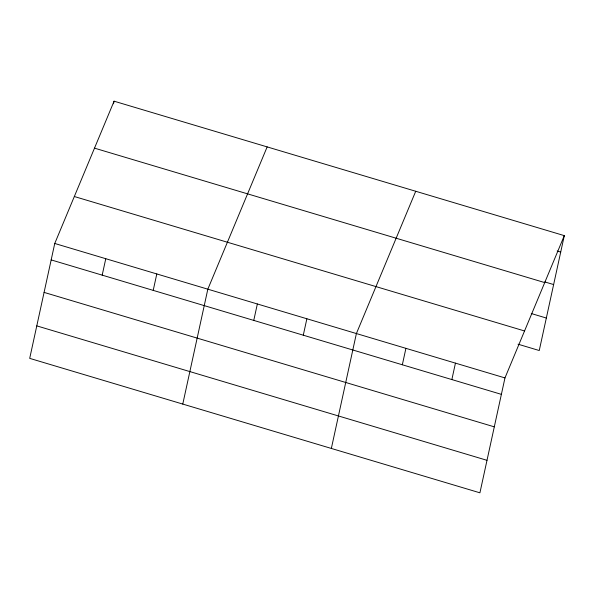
<?xml version="1.0" encoding="UTF-8"?>
<svg xmlns="http://www.w3.org/2000/svg" width="594" height="594" viewBox="0 0 594 594"><rect width="100%" height="100%" fill="white"/><g stroke="black" fill="none" stroke-linecap="round" stroke-linejoin="round"><path stroke-width="0.89" d="M54.752 243.473L29.7 358.368L479.915 492.812L504.967 377.918L564.3 235.632L114.085 101.188L54.752 243.473L504.967 377.918M113.521 103.779L114.085 101.188M102.19 275.141L105.777 258.709M153.215 290.377L156.801 273.945M182.774 404.076L207.826 289.189L267.159 146.896M253.764 320.404L257.351 303.972M303.289 335.194L306.875 318.763M331.348 448.448L356.393 333.553L415.726 191.268M402.338 364.775L405.917 348.344M451.863 379.566L455.442 363.134M564.3 235.632L539.248 350.527L518.027 344.186M557.179 251.01L560.714 252.064M544.787 281.92L553.63 284.556M94.505 148.144L544.72 282.588M531.296 313.543L546.332 318.035M74.332 196.517L524.547 330.969M51.166 259.905L501.381 394.357M44.082 292.397L494.297 426.848M36.783 325.876L486.998 460.32"/></g></svg>
